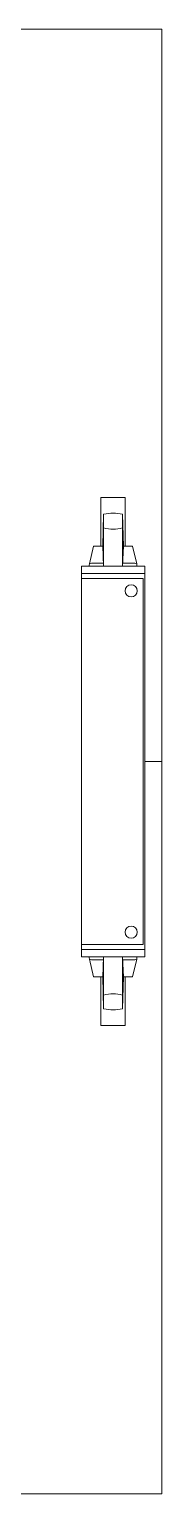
# Model space of a CAD drawing. Header units: millimetres. Extents: x 29 to 1920, y 47 to 1318.
# Drawn here: x 1042.8 to 1070, y 100 to 400 of the extents above; entities that cross this region are included whole.
import ezdxf

# ---------------------------------------------------------------- set-up
doc = ezdxf.new("R2010")
doc.units = ezdxf.units.MM
doc.layers.get('0').update_dxf_attribs({"lineweight": 9})

msp = doc.modelspace()

# ---------------------------------------------------------------- linework, layer by layer
for p, q in [((1070, 400), (880.025, 400)), ((1070, 295.918), (1070, 400)), ((1060, 304.1), (1057.5, 304.1)), ((1057.5, 304.1), (1057.5, 294.1)), ((1060, 304.1), (1062.5, 304.1)), ((1062.5, 304.1), (1062.5, 294.1)), ((1058.056, 300.682), (1057.857, 294.1)), ((1058.056, 290.623), (1058.056, 300.682)), ((1061.944, 290.623), (1061.944, 300.682)), ((1061.944, 300.682), (1062.143, 294.1)), ((1056, 294.1), (1055.121, 290.496)), ((1057.5, 294.1), (1056, 294.1)), ((1057.857, 294.1), (1057.5, 294.1)), ((1057.857, 294.1), (1058.056, 290)), ((1062.143, 294.1), (1061.944, 290)), ((1062.143, 294.1), (1062.5, 294.1)), ((1062.5, 294.1), (1064, 294.1)), ((1064, 294.1), (1064.879, 290.496)), ((1070, 100), (1070, 295.918)), ((1053.5, 250), (1053.5, 290)), ((1053.5, 290), (1060, 290)), ((1053.5, 288.5), (1060, 288.5)), ((1055.151, 290), (1064.849, 290)), ((1056, 290.623), (1057.5, 290.623)), ((1057.5, 290.623), (1058.026, 290.623)), ((1058.056, 290), (1058.056, 290.623)), ((1066.5, 290), (1060, 290)), ((1060, 288.5), (1066.5, 288.5)), ((1061.944, 290), (1061.944, 290.623)), ((1061.974, 290.623), (1062.5, 290.623)), ((1062.5, 290.623), (1064, 290.623)), ((1066.5, 250), (1066.5, 290)), ((1066.2, 287.465), (1053.5, 287.465)), ((1053.5, 287.465), (1053.5, 212.535)), ((1066.2, 212.535), (1066.2, 287.465)), ((1053.5, 250), (1053.5, 210)), ((1066.5, 250), (1066.5, 210)), ((1066.5, 250), (1070, 250)), ((1053.5, 212.535), (1066.2, 212.535)), ((1053.5, 211.5), (1060, 211.5)), ((1053.5, 210), (1060, 210)), ((1057.857, 205.9), (1058.056, 210)), ((1058.056, 210), (1058.056, 209.377)), ((1060, 211.5), (1066.5, 211.5)), ((1066.5, 210), (1060, 210)), ((1061.944, 210), (1061.944, 209.377)), ((1062.143, 205.9), (1061.944, 210)), ((1056, 205.9), (1055.121, 209.504)), ((1056, 209.377), (1057.5, 209.377)), ((1057.5, 209.377), (1058.026, 209.377)), ((1058.056, 209.377), (1058.056, 199.318)), ((1061.944, 209.377), (1061.944, 199.318)), ((1061.974, 209.377), (1062.5, 209.377)), ((1062.5, 209.377), (1064, 209.377)), ((1064, 205.9), (1064.879, 209.504)), ((1057.5, 205.9), (1056, 205.9)), ((1057.857, 205.9), (1057.5, 205.9)), ((1057.5, 195.9), (1057.5, 205.9)), ((1058.056, 199.318), (1057.857, 205.9)), ((1061.944, 199.318), (1062.143, 205.9)), ((1062.143, 205.9), (1062.5, 205.9)), ((1062.5, 205.9), (1064, 205.9)), ((1062.5, 195.9), (1062.5, 205.9)), ((1060, 195.9), (1057.5, 195.9)), ((1060, 195.9), (1062.5, 195.9)), ((880.025, 100), (1070, 100))]:
    msp.add_line(p, q)
for centre in [(1063.7, 284.965), (1063.7, 215.035)]:
    msp.add_circle(centre, 1.25)
for centre, radius, start, end in [((1060, 291.339), 9.543, 78.24908, 101.75092), ((1060, 304.009), 6.445, 252.45008, 287.54992), ((1056.502, 290.332), 1.39, 173.20626, 193.80042), ((1055.847, 288.576), 2.053, 85.71794, 110.70127), ((1064.153, 288.576), 2.053, 69.29873, 94.28206), ((1063.498, 290.332), 1.39, 346.19958, 6.79374), ((1056.502, 209.668), 1.39, 166.19958, 186.79374), ((1063.498, 209.668), 1.39, 353.20626, 13.80042), ((1055.847, 211.424), 2.053, 249.29873, 274.28206), ((1064.153, 211.424), 2.053, 265.71794, 290.70127), ((1060, 195.991), 6.445, 72.45008, 107.54992), ((1060, 208.661), 9.543, 258.24908, 281.75092)]:
    msp.add_arc(centre, radius, start, end)

doc.saveas('drawing.dxf')
